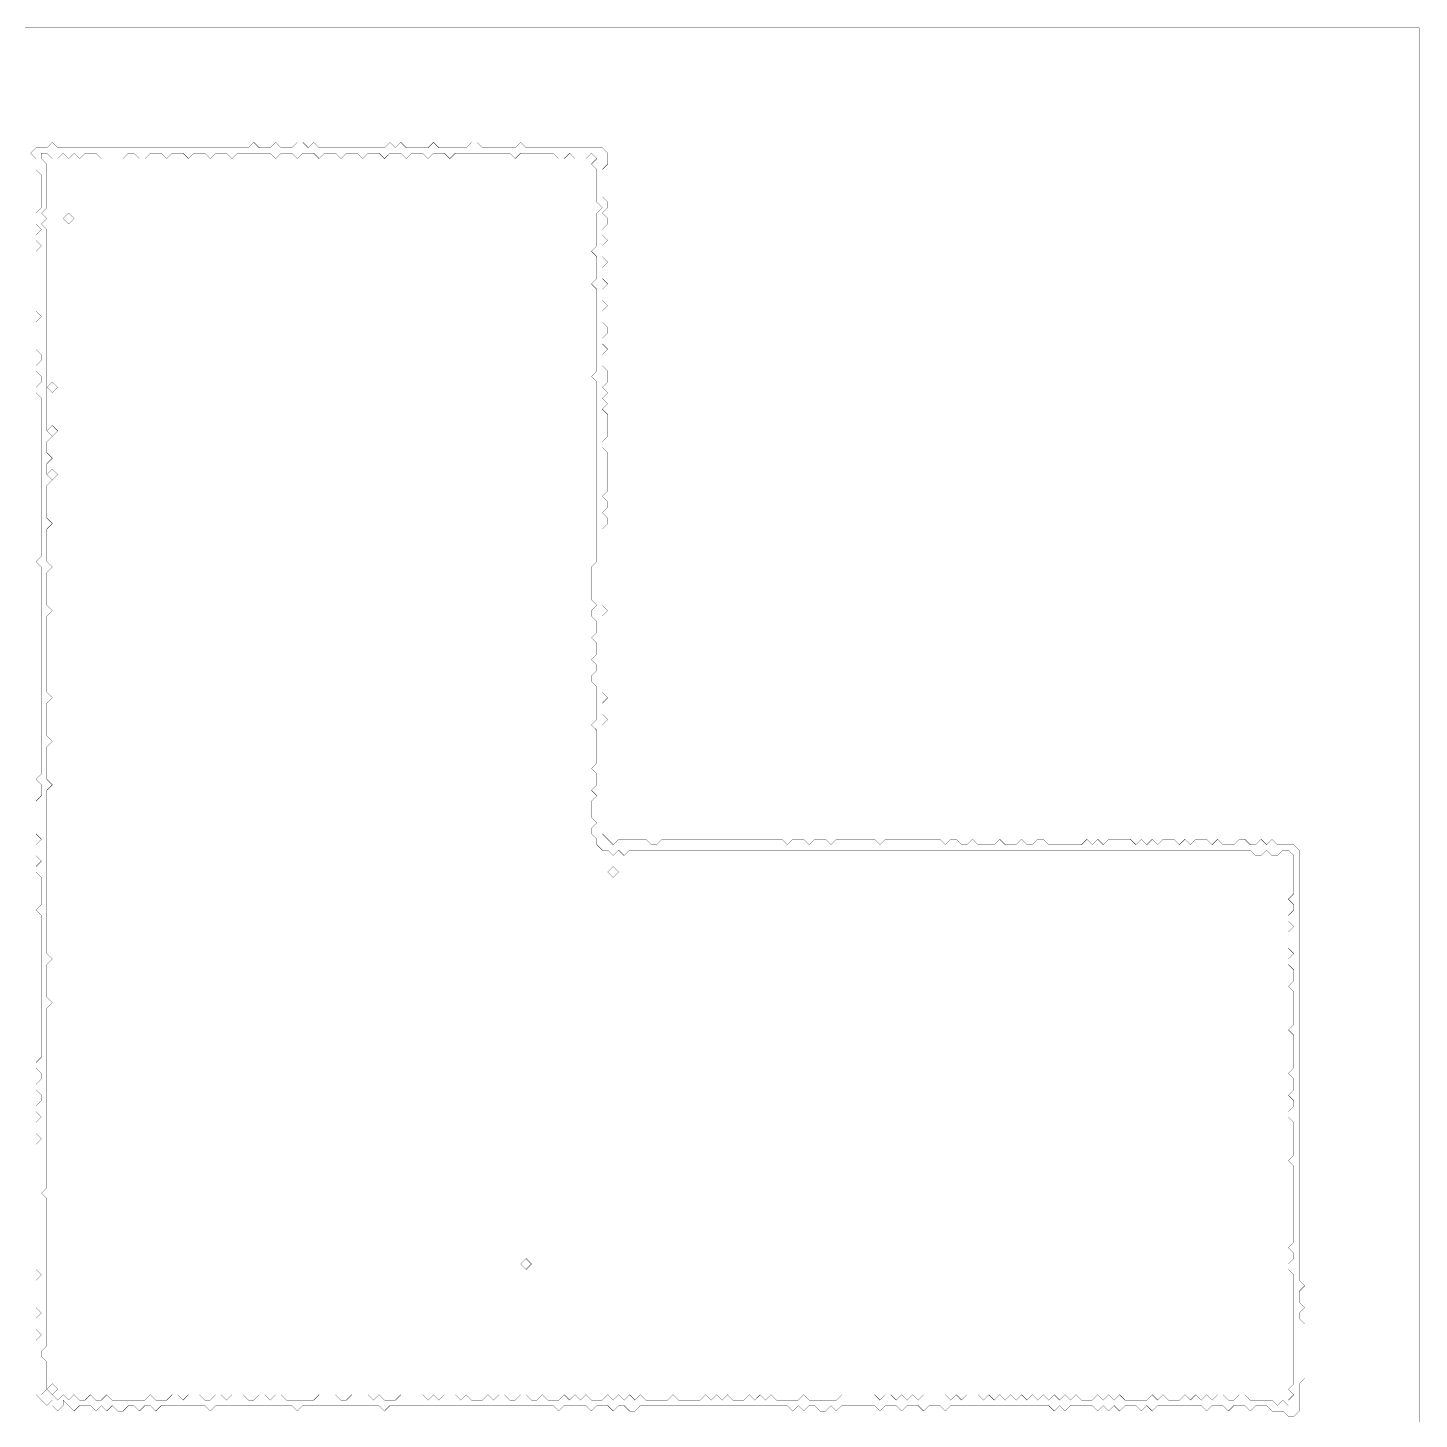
# Model space of a CAD drawing. Header units: metres. Extents: x 0 to 5161, y -5161 to 0.
# Drawn here: x 2580 to 5161, y -2580 to 0 of the extents above; entities that cross this region are included whole.
import ezdxf

# ---------------------------------------------------------------- set-up
doc = ezdxf.new("R2010")
doc.units = ezdxf.units.M
doc.layers.add('conductor', color=1, linetype='Continuous')
doc.layers.add('substrate', color=5, linetype='Continuous')

msp = doc.modelspace()

# ---------------------------------------------------------------- linework, layer by layer
at = {"layer": 'conductor', "const_width": 0.5}
for points in [[(2605.7, -232.3), (2605.7, -242.4), (2615.8, -252.5), (2615.8, -262.6), (2615.8, -272.7), (2615.8, -282.8), (2615.8, -292.9), (2615.8, -303), (2615.8, -313.1), (2615.8, -323.2), (2615.8, -333.3), (2605.7, -343.4), (2615.8, -353.5), (2605.7, -363.6), (2615.8, -373.7), (2615.8, -383.8), (2615.8, -393.9), (2615.8, -404), (2615.8, -414.1), (2615.8, -424.2), (2615.8, -434.3), (2615.8, -444.4), (2615.8, -454.5), (2615.8, -464.6), (2615.8, -474.7), (2615.8, -484.8), (2615.8, -494.9), (2615.8, -505), (2615.8, -515.1), (2615.8, -525.2), (2615.8, -535.3), (2615.8, -545.4), (2615.8, -555.5), (2615.8, -565.6), (2615.8, -575.7), (2615.8, -585.8), (2615.8, -595.9), (2615.8, -606), (2615.8, -616.1), (2615.8, -626.2), (2615.8, -636.3), (2615.8, -646.4), (2615.8, -656.5), (2615.8, -666.6), (2615.8, -676.7), (2615.8, -686.8), (2615.8, -696.9), (2615.8, -707), (2615.8, -717.1), (2615.8, -727.2), (2615.8, -737.3), (2615.8, -747.4), (2625.9, -757.5), (2615.8, -767.6), (2615.8, -777.7), (2615.8, -787.8), (2625.9, -797.9), (2615.8, -808), (2615.8, -818.1), (2615.8, -828.2), (2625.9, -838.3), (2615.8, -848.4), (2615.8, -858.5), (2615.8, -868.6), (2615.8, -878.7), (2615.8, -888.8), (2615.8, -898.9), (2615.8, -909), (2625.9, -919.1), (2615.8, -929.2), (2615.8, -939.3), (2615.8, -949.4), (2615.8, -959.5), (2615.8, -969.6), (2615.8, -979.7), (2615.8, -989.8), (2625.9, -999.9), (2615.8, -1010), (2615.8, -1020.1), (2615.8, -1030.2), (2615.8, -1040.3), (2615.8, -1050.4), (2615.8, -1060.5), (2615.8, -1070.6), (2625.9, -1080.7), (2615.8, -1090.8), (2615.8, -1100.9), (2615.8, -1111), (2615.8, -1121.1), (2615.8, -1131.2), (2615.8, -1141.3), (2615.8, -1151.4), (2615.8, -1161.5), (2615.8, -1171.6), (2615.8, -1181.7), (2615.8, -1191.8), (2615.8, -1201.9), (2615.8, -1212), (2615.8, -1222.1), (2615.8, -1232.2), (2625.9, -1242.3), (2615.8, -1252.4), (2615.8, -1262.5), (2615.8, -1272.6), (2615.8, -1282.7), (2615.8, -1292.8), (2615.8, -1302.8), (2615.8, -1312.9), (2625.9, -1323), (2615.8, -1333.1), (2615.8, -1343.2), (2615.8, -1353.3), (2615.8, -1363.4), (2615.8, -1373.5), (2615.8, -1383.6), (2615.8, -1393.7), (2625.9, -1403.8), (2615.8, -1413.9), (2615.8, -1424), (2615.8, -1434.1), (2615.8, -1444.2), (2615.8, -1454.3), (2615.8, -1464.4), (2615.8, -1474.5), (2615.8, -1484.6), (2615.8, -1494.7), (2615.8, -1504.8), (2615.8, -1514.9), (2615.8, -1525), (2615.8, -1535.1), (2615.8, -1545.2), (2615.8, -1555.3), (2615.8, -1565.4), (2615.8, -1575.5), (2615.8, -1585.6), (2615.8, -1595.7), (2615.8, -1605.8), (2615.8, -1615.9), (2615.8, -1626), (2615.8, -1636.1), (2615.8, -1646.2), (2615.8, -1656.3), (2615.8, -1666.4), (2615.8, -1676.5), (2615.8, -1686.6), (2615.8, -1696.7), (2615.8, -1706.8), (2615.8, -1716.9), (2625.9, -1727), (2615.8, -1737.1), (2615.8, -1747.2), (2615.8, -1757.3), (2615.8, -1767.4), (2615.8, -1777.5), (2615.8, -1787.6), (2615.8, -1797.7), (2625.9, -1807.8), (2615.8, -1817.9), (2615.8, -1828), (2615.8, -1838.1), (2615.8, -1848.2), (2615.8, -1858.3), (2615.8, -1868.4), (2615.8, -1878.5), (2615.8, -1888.6), (2615.8, -1898.7), (2615.8, -1908.8), (2615.8, -1918.9), (2615.8, -1929), (2615.8, -1939.1), (2615.8, -1949.2), (2615.8, -1959.3), (2615.8, -1969.4), (2615.8, -1979.5), (2615.8, -1989.6), (2615.8, -1999.7), (2615.8, -2009.8), (2615.8, -2019.9), (2615.8, -2030), (2615.8, -2040.1), (2615.8, -2050.2), (2615.8, -2060.3), (2615.8, -2070.4), (2615.8, -2080.5), (2615.8, -2090.6), (2615.8, -2100.7), (2615.8, -2110.8), (2615.8, -2120.9), (2615.8, -2131), (2615.8, -2141.1), (2615.8, -2151.2), (2605.7, -2161.3), (2615.8, -2171.4), (2615.8, -2181.5), (2615.8, -2191.6), (2615.8, -2201.7), (2615.8, -2211.8), (2615.8, -2221.9), (2615.8, -2232), (2615.8, -2242.1), (2615.8, -2252.2), (2615.8, -2262.3), (2615.8, -2272.4), (2615.8, -2282.5), (2615.8, -2292.6), (2615.8, -2302.7), (2615.8, -2312.8), (2615.8, -2322.9), (2615.8, -2333), (2615.8, -2343.1), (2615.8, -2353.2), (2615.8, -2363.3), (2615.8, -2373.4), (2615.8, -2383.5), (2615.8, -2393.6), (2615.8, -2403.7), (2615.8, -2413.8), (2615.8, -2423.9), (2615.8, -2434), (2615.8, -2444.1), (2605.7, -2454.2), (2605.7, -2464.3), (2615.8, -2474.4), (2615.8, -2484.5), (2615.8, -2494.6), (2615.8, -2504.7), (2615.8, -2514.8), (2615.8, -2524.9), (2605.7, -2535), (2615.8, -2535), (2625.9, -2535), (2636, -2545.1), (2646.1, -2535), (2656.2, -2545.1), (2666.3, -2535), (2676.4, -2545.1), (2686.5, -2545.1), (2696.6, -2535), (2706.7, -2545.1), (2716.8, -2545.1), (2726.9, -2535), (2737, -2545.1), (2747.1, -2545.1), (2757.2, -2545.1), (2767.3, -2545.1), (2777.4, -2545.1), (2787.5, -2545.1), (2797.6, -2545.1), (2807.7, -2535), (2817.8, -2545.1), (2827.9, -2545.1), (2838, -2545.1), (2848.1, -2535), (2858.2, -2535), (2868.3, -2545.1), (2878.4, -2535), (2888.5, -2535), (2898.6, -2535), (2908.7, -2545.1), (2918.8, -2545.1), (2928.9, -2535), (2939, -2535), (2949.1, -2545.1), (2959.2, -2535), (2969.3, -2535), (2979.4, -2535), (2989.5, -2545.1), (2999.6, -2545.1), (3009.7, -2535), (3019.8, -2535), (3029.9, -2545.1), (3040, -2535), (3050.1, -2535), (3060.2, -2545.1), (3070.3, -2545.1), (3080.4, -2545.1), (3090.5, -2545.1), (3100.6, -2545.1), (3110.7, -2545.1), (3120.8, -2535), (3130.9, -2535), (3141, -2535), (3151.1, -2535), (3161.2, -2545.1), (3171.3, -2545.1), (3181.4, -2535), (3191.5, -2535), (3201.6, -2535), (3211.7, -2535), (3221.8, -2545.1), (3231.9, -2535), (3242, -2545.1), (3252.1, -2545.1), (3262.2, -2545.1), (3272.3, -2535), (3282.4, -2535), (3292.5, -2535), (3302.6, -2535), (3312.7, -2535), (3322.8, -2545.1), (3332.9, -2535), (3343, -2545.1), (3353.1, -2535), (3363.2, -2535), (3373.3, -2535), (3383.4, -2545.1), (3393.5, -2535), (3403.6, -2545.1), (3413.7, -2545.1), (3423.8, -2545.1), (3433.9, -2535), (3444, -2545.1), (3454.1, -2535), (3464.2, -2535), (3474.3, -2545.1), (3484.4, -2545.1), (3494.5, -2535), (3504.6, -2535), (3514.7, -2545.1), (3524.8, -2545.1), (3534.9, -2535), (3545, -2545.1), (3555.1, -2545.1), (3565.2, -2545.1), (3575.3, -2535), (3585.4, -2545.1), (3595.5, -2535), (3605.6, -2545.1), (3615.7, -2535), (3625.8, -2545.1), (3635.9, -2545.1), (3646, -2545.1), (3656.1, -2535), (3666.2, -2545.1), (3676.3, -2535), (3686.4, -2545.1), (3696.5, -2535), (3706.6, -2545.1), (3716.7, -2535), (3726.8, -2545.1), (3736.9, -2545.1), (3747, -2545.1), (3757.1, -2545.1), (3767.2, -2545.1), (3777.3, -2535), (3787.4, -2545.1), (3797.5, -2545.1), (3807.6, -2545.1), (3817.7, -2545.1), (3827.8, -2545.1), (3837.9, -2535), (3848, -2545.1), (3858.1, -2535), (3868.2, -2545.1), (3878.2, -2535), (3888.3, -2545.1), (3898.4, -2545.1), (3908.5, -2545.1), (3918.6, -2535), (3928.7, -2545.1), (3938.8, -2535), (3948.9, -2545.1), (3959, -2535), (3969.1, -2545.1), (3979.2, -2545.1), (3989.3, -2545.1), (3999.4, -2545.1), (4009.5, -2545.1), (4019.6, -2535), (4029.7, -2545.1), (4039.8, -2545.1), (4049.9, -2545.1), (4060, -2545.1), (4070.1, -2545.1), (4080.2, -2545.1), (4090.3, -2535), (4100.4, -2535), (4110.5, -2535), (4120.6, -2535), (4130.7, -2535), (4140.8, -2535), (4150.9, -2535), (4161, -2545.1), (4171.1, -2535), (4181.2, -2535), (4191.3, -2545.1), (4201.4, -2535), (4211.5, -2545.1), (4221.6, -2535), (4231.7, -2545.1), (4241.8, -2535), (4251.9, -2535), (4262, -2535), (4272.1, -2535), (4282.2, -2535), (4292.3, -2545.1), (4302.4, -2535), (4312.5, -2545.1), (4322.6, -2535), (4332.7, -2535), (4342.8, -2535), (4352.9, -2545.1), (4363, -2535), (4373.1, -2545.1), (4383.2, -2535), (4393.3, -2545.1), (4403.4, -2535), (4413.5, -2545.1), (4423.6, -2535), (4433.7, -2545.1), (4443.8, -2535), (4453.9, -2545.1), (4464, -2535), (4474.1, -2545.1), (4484.2, -2535), (4494.3, -2545.1), (4504.4, -2535), (4514.5, -2545.1), (4524.6, -2535), (4534.7, -2545.1), (4544.8, -2545.1), (4554.9, -2545.1), (4565, -2535), (4575.1, -2545.1), (4585.2, -2535), (4595.3, -2545.1), (4605.4, -2535), (4615.5, -2545.1), (4625.6, -2545.1), (4635.7, -2545.1), (4645.8, -2545.1), (4655.9, -2545.1), (4666, -2535), (4676.1, -2545.1), (4686.2, -2535), (4696.3, -2545.1), (4706.4, -2545.1), (4716.5, -2545.1), (4726.6, -2535), (4736.7, -2545.1), (4746.8, -2535), (4756.9, -2545.1), (4767, -2535), (4777.1, -2545.1), (4787.2, -2535), (4797.3, -2535), (4807.4, -2545.1), (4817.5, -2545.1), (4827.6, -2535), (4837.7, -2535), (4847.8, -2545.1), (4857.9, -2545.1), (4868, -2545.1), (4878.1, -2545.1), (4888.2, -2545.1), (4898.3, -2555.2), (4908.4, -2545.1), (4918.5, -2555.2), (4918.5, -2545.1), (4928.6, -2535), (4918.5, -2524.9), (4928.6, -2514.8), (4928.6, -2504.7), (4928.6, -2494.6), (4928.6, -2484.5), (4928.6, -2474.4), (4928.6, -2464.3), (4928.6, -2454.2), (4928.6, -2444.1), (4928.6, -2434), (4928.6, -2423.9), (4928.6, -2413.8), (4928.6, -2403.7), (4928.6, -2393.6), (4928.6, -2383.5), (4928.6, -2373.4), (4928.6, -2363.3), (4928.6, -2353.2), (4928.6, -2343.1), (4928.6, -2333), (4928.6, -2322.9), (4928.6, -2312.8), (4918.5, -2302.7), (4918.5, -2292.6), (4928.6, -2282.5), (4928.6, -2272.4), (4918.5, -2262.3), (4928.6, -2252.2), (4928.6, -2242.1), (4928.6, -2232), (4928.6, -2221.9), (4928.6, -2211.8), (4928.6, -2201.7), (4928.6, -2191.6), (4928.6, -2181.5), (4928.6, -2171.4), (4928.6, -2161.3), (4928.6, -2151.2), (4928.6, -2141.1), (4928.6, -2131), (4928.6, -2120.9), (4928.6, -2110.8), (4918.5, -2100.7), (4928.6, -2090.6), (4928.6, -2080.5), (4928.6, -2070.4), (4928.6, -2060.3), (4928.6, -2050.2), (4928.6, -2040.1), (4928.6, -2030), (4918.5, -2019.9), (4918.5, -2009.8), (4928.6, -1999.7), (4928.6, -1989.6), (4918.5, -1979.5), (4928.6, -1969.4), (4928.6, -1959.3), (4928.6, -1949.2), (4918.5, -1939.1), (4928.6, -1929), (4928.6, -1918.9), (4928.6, -1908.8), (4928.6, -1898.7), (4928.6, -1888.6), (4928.6, -1878.5), (4928.6, -1868.4), (4918.5, -1858.3), (4928.6, -1848.2), (4928.6, -1838.1), (4928.6, -1828), (4928.6, -1817.9), (4928.6, -1807.8), (4928.6, -1797.7), (4928.6, -1787.6), (4918.5, -1777.5), (4928.6, -1767.4), (4928.6, -1757.3), (4928.6, -1747.2), (4918.5, -1737.1), (4918.5, -1727), (4928.6, -1716.9), (4918.5, -1706.8), (4918.5, -1696.7), (4918.5, -1686.6), (4918.5, -1676.5), (4928.6, -1666.4), (4918.5, -1656.3), (4918.5, -1646.2), (4928.6, -1636.1), (4928.6, -1626), (4918.5, -1615.9), (4928.6, -1605.8), (4928.6, -1595.7), (4928.6, -1585.6), (4928.6, -1575.5), (4928.6, -1565.4), (4928.6, -1555.3), (4928.6, -1545.2), (4928.6, -1535.1), (4918.5, -1525), (4908.4, -1525), (4898.3, -1535.1), (4888.2, -1535.1), (4878.1, -1525), (4868, -1535.1), (4857.9, -1535.1), (4847.8, -1525), (4837.7, -1525), (4827.6, -1525), (4817.5, -1525), (4807.4, -1525), (4797.3, -1525), (4787.2, -1525), (4777.1, -1525), (4767, -1525), (4756.9, -1525), (4746.8, -1525), (4736.7, -1525), (4726.6, -1525), (4716.5, -1525), (4706.4, -1525), (4696.3, -1525), (4686.2, -1525), (4676.1, -1525), (4666, -1525), (4655.9, -1525), (4645.8, -1525), (4635.7, -1525), (4625.6, -1525), (4615.5, -1525), (4605.4, -1525), (4595.3, -1525), (4585.2, -1525), (4575.1, -1525), (4565, -1525), (4554.9, -1525), (4544.8, -1525), (4534.7, -1525), (4524.6, -1525), (4514.5, -1525), (4504.4, -1525), (4494.3, -1525), (4484.2, -1525), (4474.1, -1525), (4464, -1525), (4453.9, -1525), (4443.8, -1525), (4433.7, -1525), (4423.6, -1525), (4413.5, -1525), (4403.4, -1525), (4393.3, -1525), (4383.2, -1525), (4373.1, -1525), (4363, -1525), (4352.9, -1525), (4342.8, -1525), (4332.7, -1525), (4322.6, -1525), (4312.5, -1525), (4302.4, -1525), (4292.3, -1525), (4282.2, -1525), (4272.1, -1525), (4262, -1525), (4251.9, -1525), (4241.8, -1525), (4231.7, -1525), (4221.6, -1525), (4211.5, -1525), (4201.4, -1525), (4191.3, -1525), (4181.2, -1525), (4171.1, -1525), (4161, -1525), (4150.9, -1525), (4140.8, -1525), (4130.7, -1525), (4120.6, -1525), (4110.5, -1525), (4100.4, -1525), (4090.3, -1525), (4080.2, -1525), (4070.1, -1525), (4060, -1525), (4049.9, -1525), (4039.8, -1525), (4029.7, -1525), (4019.6, -1525), (4009.5, -1525), (3999.4, -1525), (3989.3, -1525), (3979.2, -1525), (3969.1, -1525), (3959, -1525), (3948.9, -1525), (3938.8, -1525), (3928.7, -1525), (3918.6, -1525), (3908.5, -1525), (3898.4, -1525), (3888.3, -1525), (3878.2, -1525), (3868.2, -1525), (3858.1, -1525), (3848, -1525), (3837.9, -1525), (3827.8, -1525), (3817.7, -1525), (3807.6, -1525), (3797.5, -1525), (3787.4, -1525), (3777.3, -1525), (3767.2, -1525), (3757.1, -1525), (3747, -1525), (3736.9, -1525), (3726.8, -1525), (3716.7, -1525), (3706.6, -1525), (3696.5, -1525), (3686.4, -1535.1), (3676.3, -1525), (3666.2, -1535.1), (3656.1, -1525), (3646, -1525), (3635.9, -1514.9), (3635.9, -1504.8), (3625.8, -1494.7), (3625.8, -1484.6), (3635.9, -1474.5), (3625.8, -1464.4), (3625.8, -1454.3), (3625.8, -1444.2), (3625.8, -1434.1), (3635.9, -1424), (3625.8, -1413.9), (3635.9, -1403.8), (3635.9, -1393.7), (3635.9, -1383.6), (3625.8, -1373.5), (3635.9, -1363.4), (3635.9, -1353.3), (3635.9, -1343.2), (3635.9, -1333.1), (3635.9, -1323), (3635.9, -1312.9), (3635.9, -1302.8), (3625.8, -1292.8), (3635.9, -1282.7), (3635.9, -1272.6), (3635.9, -1262.5), (3635.9, -1252.4), (3635.9, -1242.3), (3635.9, -1232.2), (3635.9, -1222.1), (3625.8, -1212), (3625.8, -1201.9), (3635.9, -1191.8), (3635.9, -1181.7), (3625.8, -1171.6), (3635.9, -1161.5), (3635.9, -1151.4), (3635.9, -1141.3), (3625.8, -1131.2), (3635.9, -1121.1), (3635.9, -1111), (3635.9, -1100.9), (3625.8, -1090.8), (3625.8, -1080.7), (3635.9, -1070.6), (3625.8, -1060.5), (3625.8, -1050.4), (3625.8, -1040.3), (3625.8, -1030.2), (3625.8, -1020.1), (3625.8, -1010), (3625.8, -999.9), (3635.9, -989.8), (3635.9, -979.7), (3635.9, -969.6), (3635.9, -959.5), (3635.9, -949.4), (3635.9, -939.3), (3635.9, -929.2), (3635.9, -919.1), (3635.9, -909), (3635.9, -898.9), (3635.9, -888.8), (3635.9, -878.7), (3635.9, -868.6), (3635.9, -858.5), (3635.9, -848.4), (3635.9, -838.3), (3635.9, -828.2), (3635.9, -818.1), (3635.9, -808), (3635.9, -797.9), (3635.9, -787.8), (3635.9, -777.7), (3635.9, -767.6), (3635.9, -757.5), (3635.9, -747.4), (3635.9, -737.3), (3635.9, -727.2), (3635.9, -717.1), (3635.9, -707), (3635.9, -696.9), (3635.9, -686.8), (3635.9, -676.7), (3635.9, -666.6), (3635.9, -656.5), (3625.8, -646.4), (3635.9, -636.3), (3635.9, -626.2), (3635.9, -616.1), (3635.9, -606), (3635.9, -595.9), (3635.9, -585.8), (3635.9, -575.7), (3635.9, -565.6), (3635.9, -555.5), (3635.9, -545.4), (3635.9, -535.3), (3635.9, -525.2), (3635.9, -515.1), (3635.9, -505), (3635.9, -494.9), (3635.9, -484.8), (3625.8, -474.7), (3635.9, -464.6), (3635.9, -454.5), (3635.9, -444.4), (3635.9, -434.3), (3635.9, -424.2), (3625.8, -414.1), (3635.9, -404), (3635.9, -393.9), (3635.9, -383.8), (3635.9, -373.7), (3635.9, -363.6), (3635.9, -353.5), (3635.9, -343.4), (3646, -333.3), (3635.9, -323.2), (3635.9, -313.1), (3635.9, -303), (3635.9, -292.9), (3635.9, -282.8), (3635.9, -272.7), (3635.9, -262.6), (3625.8, -252.5), (3635.9, -242.4), (3625.8, -232.3), (3615.7, -242.4), (3605.6, -242.4), (3595.5, -242.4), (3585.4, -232.3), (3575.3, -242.4), (3565.2, -242.4), (3555.1, -232.3), (3545, -232.3), (3534.9, -232.3), (3524.8, -232.3), (3514.7, -232.3), (3504.6, -232.3), (3494.5, -232.3), (3484.4, -242.4), (3474.3, -232.3), (3464.2, -232.3), (3454.1, -232.3), (3444, -232.3), (3433.9, -232.3), (3423.8, -232.3), (3413.7, -232.3), (3403.6, -232.3), (3393.5, -232.3), (3383.4, -232.3), (3373.3, -232.3), (3363.2, -242.4), (3353.1, -232.3), (3343, -232.3), (3332.9, -232.3), (3322.8, -242.4), (3312.7, -232.3), (3302.6, -232.3), (3292.5, -232.3), (3282.4, -242.4), (3272.3, -232.3), (3262.2, -232.3), (3252.1, -232.3), (3242, -242.4), (3231.9, -232.3), (3221.8, -232.3), (3211.7, -232.3), (3201.6, -242.4), (3191.5, -232.3), (3181.4, -232.3), (3171.3, -232.3), (3161.2, -242.4), (3151.1, -232.3), (3141, -232.3), (3130.9, -232.3), (3120.8, -242.4), (3110.7, -232.3), (3100.6, -232.3), (3090.5, -232.3), (3080.4, -242.4), (3070.3, -232.3), (3060.2, -232.3), (3050.1, -232.3), (3040, -242.4), (3029.9, -232.3), (3019.8, -232.3), (3009.7, -232.3), (2999.6, -232.3), (2989.5, -232.3), (2979.4, -232.3), (2969.3, -232.3), (2959.2, -242.4), (2949.1, -232.3), (2939, -232.3), (2928.9, -232.3), (2918.8, -242.4), (2908.7, -232.3), (2898.6, -232.3), (2888.5, -232.3), (2878.4, -242.4), (2868.3, -232.3), (2858.2, -232.3), (2848.1, -232.3), (2838, -242.4), (2827.9, -232.3), (2817.8, -232.3), (2807.7, -232.3), (2797.6, -242.4), (2787.5, -242.4), (2777.4, -232.3), (2767.3, -232.3), (2757.2, -242.4), (2747.1, -242.4), (2737, -242.4), (2726.9, -242.4), (2716.8, -242.4), (2706.7, -232.3), (2696.6, -232.3), (2686.5, -232.3), (2676.4, -242.4), (2666.3, -232.3), (2656.2, -242.4), (2646.1, -232.3), (2636, -242.4), (2625.9, -242.4), (2615.8, -232.3)], [(2646.1, -353.5), (2656.2, -343.4), (2666.3, -353.5), (2656.2, -363.6)], [(2615.8, -666.6), (2625.9, -656.5), (2636, -666.6), (2625.9, -676.7)], [(2615.8, -747.4), (2625.9, -737.3), (2636, -747.4), (2625.9, -757.5)], [(2615.8, -828.2), (2625.9, -818.1), (2636, -828.2), (2625.9, -838.3)], [(3656.1, -1565.4), (3666.2, -1555.3), (3676.3, -1565.4), (3666.2, -1575.5)], [(3494.5, -2292.6), (3504.6, -2282.5), (3514.7, -2292.6), (3504.6, -2302.7)], [(2615.8, -2524.9), (2625.9, -2514.8), (2636, -2524.9), (2625.9, -2535)]]:
    msp.add_lwpolyline(points, close=True, dxfattribs=at)
at = {"layer": 'substrate', "const_width": 0.5}
msp.add_lwpolyline([(5160.9, -2585.5), (5160.9, -2575.4), (5160.9, -2565.3), (5160.9, -2555.2), (5160.9, -2545.1), (5160.9, -2535), (5160.9, -2524.9), (5160.9, -2514.8), (5160.9, -2504.7), (5160.9, -2494.6), (5160.9, -2484.5), (5160.9, -2474.4), (5160.9, -2464.3), (5160.9, -2454.2), (5160.9, -2444.1), (5160.9, -2434), (5160.9, -2423.9), (5160.9, -2413.8), (5160.9, -2403.7), (5160.9, -2393.6), (5160.9, -2383.5), (5160.9, -2373.4), (5160.9, -2363.3), (5160.9, -2353.2), (5160.9, -2343.1), (5160.9, -2333), (5160.9, -2322.9), (5160.9, -2312.8), (5160.9, -2302.7), (5160.9, -2292.6), (5160.9, -2282.5), (5160.9, -2272.4), (5160.9, -2262.3), (5160.9, -2252.2), (5160.9, -2242.1), (5160.9, -2232), (5160.9, -2221.9), (5160.9, -2211.8), (5160.9, -2201.7), (5160.9, -2191.6), (5160.9, -2181.5), (5160.9, -2171.4), (5160.9, -2161.3), (5160.9, -2151.2), (5160.9, -2141.1), (5160.9, -2131), (5160.9, -2120.9), (5160.9, -2110.8), (5160.9, -2100.7), (5160.9, -2090.6), (5160.9, -2080.5), (5160.9, -2070.4), (5160.9, -2060.3), (5160.9, -2050.2), (5160.9, -2040.1), (5160.9, -2030), (5160.9, -2019.9), (5160.9, -2009.8), (5160.9, -1999.7), (5160.9, -1989.6), (5160.9, -1979.5), (5160.9, -1969.4), (5160.9, -1959.3), (5160.9, -1949.2), (5160.9, -1939.1), (5160.9, -1929), (5160.9, -1918.9), (5160.9, -1908.8), (5160.9, -1898.7), (5160.9, -1888.6), (5160.9, -1878.5), (5160.9, -1868.4), (5160.9, -1858.3), (5160.9, -1848.2), (5160.9, -1838.1), (5160.9, -1828), (5160.9, -1817.9), (5160.9, -1807.8), (5160.9, -1797.7), (5160.9, -1787.6), (5160.9, -1777.5), (5160.9, -1767.4), (5160.9, -1757.3), (5160.9, -1747.2), (5160.9, -1737.1), (5160.9, -1727), (5160.9, -1716.9), (5160.9, -1706.8), (5160.9, -1696.7), (5160.9, -1686.6), (5160.9, -1676.5), (5160.9, -1666.4), (5160.9, -1656.3), (5160.9, -1646.2), (5160.9, -1636.1), (5160.9, -1626), (5160.9, -1615.9), (5160.9, -1605.8), (5160.9, -1595.7), (5160.9, -1585.6), (5160.9, -1575.5), (5160.9, -1565.4), (5160.9, -1555.3), (5160.9, -1545.2), (5160.9, -1535.1), (5160.9, -1525), (5160.9, -1514.9), (5160.9, -1504.8), (5160.9, -1494.7), (5160.9, -1484.6), (5160.9, -1474.5), (5160.9, -1464.4), (5160.9, -1454.3), (5160.9, -1444.2), (5160.9, -1434.1), (5160.9, -1424), (5160.9, -1413.9), (5160.9, -1403.8), (5160.9, -1393.7), (5160.9, -1383.6), (5160.9, -1373.5), (5160.9, -1363.4), (5160.9, -1353.3), (5160.9, -1343.2), (5160.9, -1333.1), (5160.9, -1323), (5160.9, -1312.9), (5160.9, -1302.8), (5160.9, -1292.8), (5160.9, -1282.7), (5160.9, -1272.6), (5160.9, -1262.5), (5160.9, -1252.4), (5160.9, -1242.3), (5160.9, -1232.2), (5160.9, -1222.1), (5160.9, -1212), (5160.9, -1201.9), (5160.9, -1191.8), (5160.9, -1181.7), (5160.9, -1171.6), (5160.9, -1161.5), (5160.9, -1151.4), (5160.9, -1141.3), (5160.9, -1131.2), (5160.9, -1121.1), (5160.9, -1111), (5160.9, -1100.9), (5160.9, -1090.8), (5160.9, -1080.7), (5160.9, -1070.6), (5160.9, -1060.5), (5160.9, -1050.4), (5160.9, -1040.3), (5160.9, -1030.2), (5160.9, -1020.1), (5160.9, -1010), (5160.9, -999.9), (5160.9, -989.8), (5160.9, -979.7), (5160.9, -969.6), (5160.9, -959.5), (5160.9, -949.4), (5160.9, -939.3), (5160.9, -929.2), (5160.9, -919.1), (5160.9, -909), (5160.9, -898.9), (5160.9, -888.8), (5160.9, -878.7), (5160.9, -868.6), (5160.9, -858.5), (5160.9, -848.4), (5160.9, -838.3), (5160.9, -828.2), (5160.9, -818.1), (5160.9, -808), (5160.9, -797.9), (5160.9, -787.8), (5160.9, -777.7), (5160.9, -767.6), (5160.9, -757.5), (5160.9, -747.4), (5160.9, -737.3), (5160.9, -727.2), (5160.9, -717.1), (5160.9, -707), (5160.9, -696.9), (5160.9, -686.8), (5160.9, -676.7), (5160.9, -666.6), (5160.9, -656.5), (5160.9, -646.4), (5160.9, -636.3), (5160.9, -626.2), (5160.9, -616.1), (5160.9, -606), (5160.9, -595.9), (5160.9, -585.8), (5160.9, -575.7), (5160.9, -565.6), (5160.9, -555.5), (5160.9, -545.4), (5160.9, -535.3), (5160.9, -525.2), (5160.9, -515.1), (5160.9, -505), (5160.9, -494.9), (5160.9, -484.8), (5160.9, -474.7), (5160.9, -464.6), (5160.9, -454.5), (5160.9, -444.4), (5160.9, -434.3), (5160.9, -424.2), (5160.9, -414.1), (5160.9, -404), (5160.9, -393.9), (5160.9, -383.8), (5160.9, -373.7), (5160.9, -363.6), (5160.9, -353.5), (5160.9, -343.4), (5160.9, -333.3), (5160.9, -323.2), (5160.9, -313.1), (5160.9, -303), (5160.9, -292.9), (5160.9, -282.8), (5160.9, -272.7), (5160.9, -262.6), (5160.9, -252.5), (5160.9, -242.4), (5160.9, -232.3), (5160.9, -222.2), (5160.9, -212.1), (5160.9, -202), (5160.9, -191.9), (5160.9, -181.8), (5160.9, -171.7), (5160.9, -161.6), (5160.9, -151.5), (5160.9, -141.4), (5160.9, -131.3), (5160.9, -121.2), (5160.9, -111.1), (5160.9, -101), (5160.9, -90.9), (5160.9, -80.8), (5160.9, -70.7), (5160.9, -60.6), (5160.9, -50.5), (5160.9, -40.4), (5160.9, -30.3), (5160.9, -20.2), (5160.9, -10.1), (5160.9, 0), (5150.8, 0), (5140.7, 0), (5130.6, 0), (5120.5, 0), (5110.4, 0), (5100.3, 0), (5090.2, 0), (5080.1, 0), (5070, 0), (5059.9, 0), (5049.8, 0), (5039.7, 0), (5029.6, 0), (5019.5, 0), (5009.4, 0), (4999.3, 0), (4989.2, 0), (4979.1, 0), (4969, 0), (4958.9, 0), (4948.8, 0), (4938.7, 0), (4928.6, 0), (4918.5, 0), (4908.4, 0), (4898.3, 0), (4888.2, 0), (4878.1, 0), (4868, 0), (4857.9, 0), (4847.8, 0), (4837.7, 0), (4827.6, 0), (4817.5, 0), (4807.4, 0), (4797.3, 0), (4787.2, 0), (4777.1, 0), (4767, 0), (4756.9, 0), (4746.8, 0), (4736.7, 0), (4726.6, 0), (4716.5, 0), (4706.4, 0), (4696.3, 0), (4686.2, 0), (4676.1, 0), (4666, 0), (4655.9, 0), (4645.8, 0), (4635.7, 0), (4625.6, 0), (4615.5, 0), (4605.4, 0), (4595.3, 0), (4585.2, 0), (4575.1, 0), (4565, 0), (4554.9, 0), (4544.8, 0), (4534.7, 0), (4524.6, 0), (4514.5, 0), (4504.4, 0), (4494.3, 0), (4484.2, 0), (4474.1, 0), (4464, 0), (4453.9, 0), (4443.8, 0), (4433.7, 0), (4423.6, 0), (4413.5, 0), (4403.4, 0), (4393.3, 0), (4383.2, 0), (4373.1, 0), (4363, 0), (4352.9, 0), (4342.8, 0), (4332.7, 0), (4322.6, 0), (4312.5, 0), (4302.4, 0), (4292.3, 0), (4282.2, 0), (4272.1, 0), (4262, 0), (4251.9, 0), (4241.8, 0), (4231.7, 0), (4221.6, 0), (4211.5, 0), (4201.4, 0), (4191.3, 0), (4181.2, 0), (4171.1, 0), (4161, 0), (4150.9, 0), (4140.8, 0), (4130.7, 0), (4120.6, 0), (4110.5, 0), (4100.4, 0), (4090.3, 0), (4080.2, 0), (4070.1, 0), (4060, 0), (4049.9, 0), (4039.8, 0), (4029.7, 0), (4019.6, 0), (4009.5, 0), (3999.4, 0), (3989.3, 0), (3979.2, 0), (3969.1, 0), (3959, 0), (3948.9, 0), (3938.8, 0), (3928.7, 0), (3918.6, 0), (3908.5, 0), (3898.4, 0), (3888.3, 0), (3878.2, 0), (3868.2, 0), (3858.1, 0), (3848, 0), (3837.9, 0), (3827.8, 0), (3817.7, 0), (3807.6, 0), (3797.5, 0), (3787.4, 0), (3777.3, 0), (3767.2, 0), (3757.1, 0), (3747, 0), (3736.9, 0), (3726.8, 0), (3716.7, 0), (3706.6, 0), (3696.5, 0), (3686.4, 0), (3676.3, 0), (3666.2, 0), (3656.1, 0), (3646, 0), (3635.9, 0), (3625.8, 0), (3615.7, 0), (3605.6, 0), (3595.5, 0), (3585.4, 0), (3575.3, 0), (3565.2, 0), (3555.1, 0), (3545, 0), (3534.9, 0), (3524.8, 0), (3514.7, 0), (3504.6, 0), (3494.5, 0), (3484.4, 0), (3474.3, 0), (3464.2, 0), (3454.1, 0), (3444, 0), (3433.9, 0), (3423.8, 0), (3413.7, 0), (3403.6, 0), (3393.5, 0), (3383.4, 0), (3373.3, 0), (3363.2, 0), (3353.1, 0), (3343, 0), (3332.9, 0), (3322.8, 0), (3312.7, 0), (3302.6, 0), (3292.5, 0), (3282.4, 0), (3272.3, 0), (3262.2, 0), (3252.1, 0), (3242, 0), (3231.9, 0), (3221.8, 0), (3211.7, 0), (3201.6, 0), (3191.5, 0), (3181.4, 0), (3171.3, 0), (3161.2, 0), (3151.1, 0), (3141, 0), (3130.9, 0), (3120.8, 0), (3110.7, 0), (3100.6, 0), (3090.5, 0), (3080.4, 0), (3070.3, 0), (3060.2, 0), (3050.1, 0), (3040, 0), (3029.9, 0), (3019.8, 0), (3009.7, 0), (2999.6, 0), (2989.5, 0), (2979.4, 0), (2969.3, 0), (2959.2, 0), (2949.1, 0), (2939, 0), (2928.9, 0), (2918.8, 0), (2908.7, 0), (2898.6, 0), (2888.5, 0), (2878.4, 0), (2868.3, 0), (2858.2, 0), (2848.1, 0), (2838, 0), (2827.9, 0), (2817.8, 0), (2807.7, 0), (2797.6, 0), (2787.5, 0), (2777.4, 0), (2767.3, 0), (2757.2, 0), (2747.1, 0), (2737, 0), (2726.9, 0), (2716.8, 0), (2706.7, 0), (2696.6, 0), (2686.5, 0), (2676.4, 0), (2666.3, 0), (2656.2, 0), (2646.1, 0), (2636, 0), (2625.9, 0), (2615.8, 0), (2605.7, 0), (2595.6, 0), (2585.5, 0), (2575.4, 0)], dxfattribs=at)
for points in [[(2615.8, -222.2), (2625.9, -212.1), (2636, -222.2), (2646.1, -222.2), (2656.2, -222.2), (2666.3, -222.2), (2676.4, -222.2), (2686.5, -222.2), (2696.6, -222.2), (2706.7, -222.2), (2716.8, -222.2), (2726.9, -222.2), (2737, -222.2), (2747.1, -222.2), (2757.2, -222.2), (2767.3, -222.2), (2777.4, -222.2), (2787.5, -222.2), (2797.6, -222.2), (2807.7, -222.2), (2817.8, -222.2), (2827.9, -222.2), (2838, -222.2), (2848.1, -222.2), (2858.2, -222.2), (2868.3, -222.2), (2878.4, -222.2), (2888.5, -222.2), (2898.6, -222.2), (2908.7, -222.2), (2918.8, -222.2), (2928.9, -222.2), (2939, -222.2), (2949.1, -222.2), (2959.2, -222.2), (2969.3, -222.2), (2979.4, -222.2), (2989.5, -222.2), (2999.6, -212.1), (3009.7, -222.2), (3019.8, -222.2), (3029.9, -222.2), (3040, -212.1), (3050.1, -222.2), (3060.2, -222.2), (3070.3, -222.2), (3080.4, -212.1), (3090.5, -212.1), (3100.6, -222.2), (3110.7, -212.1), (3120.8, -222.2), (3130.9, -222.2), (3141, -222.2), (3151.1, -222.2), (3161.2, -222.2), (3171.3, -222.2), (3181.4, -222.2), (3191.5, -222.2), (3201.6, -222.2), (3211.7, -222.2), (3221.8, -222.2), (3231.9, -222.2), (3242, -222.2), (3252.1, -212.1), (3262.2, -222.2), (3272.3, -212.1), (3282.4, -222.2), (3292.5, -222.2), (3302.6, -222.2), (3312.7, -222.2), (3322.8, -222.2), (3332.9, -212.1), (3343, -222.2), (3353.1, -222.2), (3363.2, -222.2), (3373.3, -222.2), (3383.4, -222.2), (3393.5, -222.2), (3403.6, -212.1), (3413.7, -212.1), (3423.8, -222.2), (3433.9, -222.2), (3444, -222.2), (3454.1, -222.2), (3464.2, -222.2), (3474.3, -222.2), (3484.4, -222.2), (3494.5, -212.1), (3504.6, -222.2), (3514.7, -222.2), (3524.8, -222.2), (3534.9, -222.2), (3545, -222.2), (3555.1, -222.2), (3565.2, -222.2), (3575.3, -222.2), (3585.4, -222.2), (3595.5, -222.2), (3605.6, -222.2), (3615.7, -222.2), (3625.8, -222.2), (3635.9, -222.2), (3646, -222.2), (3656.1, -232.3), (3656.1, -242.4), (3656.1, -252.5), (3646, -262.6), (3646, -272.7), (3646, -282.8), (3646, -292.9), (3646, -303), (3646, -313.1), (3656.1, -323.2), (3656.1, -333.3), (3646, -343.4), (3656.1, -353.5), (3656.1, -363.6), (3646, -373.7), (3646, -383.8), (3656.1, -393.9), (3646, -404), (3646, -414.1), (3646, -424.2), (3656.1, -434.3), (3646, -444.4), (3646, -454.5), (3646, -464.6), (3656.1, -474.7), (3646, -484.8), (3646, -494.9), (3646, -505), (3656.1, -515.1), (3646, -525.2), (3646, -535.3), (3646, -545.4), (3656.1, -555.5), (3656.1, -565.6), (3646, -575.7), (3646, -585.8), (3656.1, -595.9), (3646, -606), (3646, -616.1), (3646, -626.2), (3656.1, -636.3), (3656.1, -646.4), (3656.1, -656.5), (3646, -666.6), (3656.1, -676.7), (3646, -686.8), (3656.1, -696.9), (3646, -707), (3656.1, -717.1), (3656.1, -727.2), (3656.1, -737.3), (3656.1, -747.4), (3656.1, -757.5), (3646, -767.6), (3646, -777.7), (3656.1, -787.8), (3656.1, -797.9), (3656.1, -808), (3656.1, -818.1), (3656.1, -828.2), (3656.1, -838.3), (3656.1, -848.4), (3656.1, -858.5), (3646, -868.6), (3656.1, -878.7), (3656.1, -888.8), (3646, -898.9), (3656.1, -909), (3656.1, -919.1), (3646, -929.2), (3646, -939.3), (3646, -949.4), (3646, -959.5), (3646, -969.6), (3646, -979.7), (3646, -989.8), (3646, -999.9), (3646, -1010), (3646, -1020.1), (3646, -1030.2), (3646, -1040.3), (3646, -1050.4), (3646, -1060.5), (3646, -1070.6), (3656.1, -1080.7), (3646, -1090.8), (3646, -1100.9), (3646, -1111), (3646, -1121.1), (3646, -1131.2), (3646, -1141.3), (3646, -1151.4), (3646, -1161.5), (3646, -1171.6), (3646, -1181.7), (3646, -1191.8), (3646, -1201.9), (3646, -1212), (3646, -1222.1), (3646, -1232.2), (3656.1, -1242.3), (3646, -1252.4), (3646, -1262.5), (3646, -1272.6), (3656.1, -1282.7), (3646, -1292.8), (3646, -1302.8), (3646, -1312.9), (3646, -1323), (3646, -1333.1), (3646, -1343.2), (3646, -1353.3), (3646, -1363.4), (3646, -1373.5), (3646, -1383.6), (3646, -1393.7), (3646, -1403.8), (3646, -1413.9), (3646, -1424), (3646, -1434.1), (3646, -1444.2), (3646, -1454.3), (3646, -1464.4), (3646, -1474.5), (3646, -1484.6), (3646, -1494.7), (3656.1, -1504.8), (3666.2, -1514.9), (3676.3, -1504.8), (3686.4, -1504.8), (3696.5, -1504.8), (3706.6, -1504.8), (3716.7, -1504.8), (3726.8, -1504.8), (3736.9, -1514.9), (3747, -1514.9), (3757.1, -1504.8), (3767.2, -1504.8), (3777.3, -1504.8), (3787.4, -1504.8), (3797.5, -1504.8), (3807.6, -1504.8), (3817.7, -1504.8), (3827.8, -1504.8), (3837.9, -1504.8), (3848, -1504.8), (3858.1, -1504.8), (3868.2, -1504.8), (3878.2, -1504.8), (3888.3, -1504.8), (3898.4, -1504.8), (3908.5, -1504.8), (3918.6, -1504.8), (3928.7, -1504.8), (3938.8, -1504.8), (3948.9, -1504.8), (3959, -1504.8), (3969.1, -1504.8), (3979.2, -1504.8), (3989.3, -1514.9), (3999.4, -1504.8), (4009.5, -1504.8), (4019.6, -1504.8), (4029.7, -1514.9), (4039.8, -1504.8), (4049.9, -1504.8), (4060, -1504.8), (4070.1, -1514.9), (4080.2, -1504.8), (4090.3, -1504.8), (4100.4, -1504.8), (4110.5, -1504.8), (4120.6, -1504.8), (4130.7, -1504.8), (4140.8, -1504.8), (4150.9, -1504.8), (4161, -1514.9), (4171.1, -1504.8), (4181.2, -1504.8), (4191.3, -1504.8), (4201.4, -1504.8), (4211.5, -1504.8), (4221.6, -1504.8), (4231.7, -1504.8), (4241.8, -1504.8), (4251.9, -1504.8), (4262, -1504.8), (4272.1, -1504.8), (4282.2, -1514.9), (4292.3, -1504.8), (4302.4, -1504.8), (4312.5, -1514.9), (4322.6, -1514.9), (4332.7, -1504.8), (4342.8, -1514.9), (4352.9, -1514.9), (4363, -1514.9), (4373.1, -1514.9), (4383.2, -1504.8), (4393.3, -1514.9), (4403.4, -1514.9), (4413.5, -1514.9), (4423.6, -1504.8), (4433.7, -1514.9), (4443.8, -1514.9), (4453.9, -1504.8), (4464, -1504.8), (4474.1, -1514.9), (4484.2, -1514.9), (4494.3, -1514.9), (4504.4, -1514.9), (4514.5, -1514.9), (4524.6, -1514.9), (4534.7, -1514.9), (4544.8, -1504.8), (4554.9, -1514.9), (4565, -1504.8), (4575.1, -1514.9), (4585.2, -1504.8), (4595.3, -1504.8), (4605.4, -1504.8), (4615.5, -1504.8), (4625.6, -1504.8), (4635.7, -1514.9), (4645.8, -1504.8), (4655.9, -1514.9), (4666, -1504.8), (4676.1, -1514.9), (4686.2, -1504.8), (4696.3, -1504.8), (4706.4, -1504.8), (4716.5, -1514.9), (4726.6, -1504.8), (4736.7, -1514.9), (4746.8, -1504.8), (4756.9, -1504.8), (4767, -1504.8), (4777.1, -1514.9), (4787.2, -1504.8), (4797.3, -1514.9), (4807.4, -1514.9), (4817.5, -1514.9), (4827.6, -1504.8), (4837.7, -1504.8), (4847.8, -1514.9), (4857.9, -1514.9), (4868, -1504.8), (4878.1, -1514.9), (4888.2, -1504.8), (4898.3, -1514.9), (4908.4, -1514.9), (4918.5, -1514.9), (4928.6, -1514.9), (4938.7, -1525), (4938.7, -1535.1), (4938.7, -1545.2), (4938.7, -1555.3), (4938.7, -1565.4), (4938.7, -1575.5), (4938.7, -1585.6), (4938.7, -1595.7), (4938.7, -1605.8), (4938.7, -1615.9), (4938.7, -1626), (4938.7, -1636.1), (4938.7, -1646.2), (4938.7, -1656.3), (4938.7, -1666.4), (4938.7, -1676.5), (4938.7, -1686.6), (4938.7, -1696.7), (4938.7, -1706.8), (4938.7, -1716.9), (4938.7, -1727), (4938.7, -1737.1), (4938.7, -1747.2), (4938.7, -1757.3), (4938.7, -1767.4), (4938.7, -1777.5), (4938.7, -1787.6), (4938.7, -1797.7), (4938.7, -1807.8), (4938.7, -1817.9), (4938.7, -1828), (4938.7, -1838.1), (4938.7, -1848.2), (4938.7, -1858.3), (4938.7, -1868.4), (4938.7, -1878.5), (4938.7, -1888.6), (4938.7, -1898.7), (4938.7, -1908.8), (4938.7, -1918.9), (4938.7, -1929), (4938.7, -1939.1), (4938.7, -1949.2), (4938.7, -1959.3), (4938.7, -1969.4), (4938.7, -1979.5), (4938.7, -1989.6), (4938.7, -1999.7), (4938.7, -2009.8), (4938.7, -2019.9), (4938.7, -2030), (4938.7, -2040.1), (4938.7, -2050.2), (4938.7, -2060.3), (4938.7, -2070.4), (4938.7, -2080.5), (4938.7, -2090.6), (4938.7, -2100.7), (4938.7, -2110.8), (4938.7, -2120.9), (4938.7, -2131), (4938.7, -2141.1), (4938.7, -2151.2), (4938.7, -2161.3), (4938.7, -2171.4), (4938.7, -2181.5), (4938.7, -2191.6), (4938.7, -2201.7), (4938.7, -2211.8), (4938.7, -2221.9), (4938.7, -2232), (4938.7, -2242.1), (4938.7, -2252.2), (4938.7, -2262.3), (4938.7, -2272.4), (4938.7, -2282.5), (4938.7, -2292.6), (4938.7, -2302.7), (4938.7, -2312.8), (4938.7, -2322.9), (4948.8, -2333), (4938.7, -2343.1), (4938.7, -2353.2), (4938.7, -2363.3), (4948.8, -2373.4), (4938.7, -2383.5), (4938.7, -2393.6), (4948.8, -2403.7), (4948.8, -2413.8), (4948.8, -2423.9), (4948.8, -2434), (4948.8, -2444.1), (4948.8, -2454.2), (4948.8, -2464.3), (4948.8, -2474.4), (4948.8, -2484.5), (4948.8, -2494.6), (4948.8, -2504.7), (4938.7, -2514.8), (4938.7, -2524.9), (4938.7, -2535), (4938.7, -2545.1), (4938.7, -2555.2), (4938.7, -2565.3), (4928.6, -2575.4), (4918.5, -2575.4), (4908.4, -2565.3), (4898.3, -2565.3), (4888.2, -2565.3), (4878.1, -2555.2), (4868, -2555.2), (4857.9, -2555.2), (4847.8, -2565.3), (4837.7, -2555.2), (4827.6, -2555.2), (4817.5, -2555.2), (4807.4, -2565.3), (4797.3, -2555.2), (4787.2, -2555.2), (4777.1, -2555.2), (4767, -2565.3), (4756.9, -2555.2), (4746.8, -2555.2), (4736.7, -2555.2), (4726.6, -2555.2), (4716.5, -2555.2), (4706.4, -2555.2), (4696.3, -2555.2), (4686.2, -2555.2), (4676.1, -2555.2), (4666, -2565.3), (4655.9, -2555.2), (4645.8, -2565.3), (4635.7, -2555.2), (4625.6, -2555.2), (4615.5, -2555.2), (4605.4, -2565.3), (4595.3, -2555.2), (4585.2, -2565.3), (4575.1, -2555.2), (4565, -2565.3), (4554.9, -2555.2), (4544.8, -2555.2), (4534.7, -2555.2), (4524.6, -2555.2), (4514.5, -2555.2), (4504.4, -2565.3), (4494.3, -2555.2), (4484.2, -2565.3), (4474.1, -2555.2), (4464, -2555.2), (4453.9, -2555.2), (4443.8, -2555.2), (4433.7, -2555.2), (4423.6, -2555.2), (4413.5, -2555.2), (4403.4, -2555.2), (4393.3, -2555.2), (4383.2, -2555.2), (4373.1, -2555.2), (4363, -2555.2), (4352.9, -2555.2), (4342.8, -2555.2), (4332.7, -2555.2), (4322.6, -2555.2), (4312.5, -2555.2), (4302.4, -2555.2), (4292.3, -2555.2), (4282.2, -2565.3), (4272.1, -2555.2), (4262, -2555.2), (4251.9, -2555.2), (4241.8, -2565.3), (4231.7, -2555.2), (4221.6, -2555.2), (4211.5, -2555.2), (4201.4, -2565.3), (4191.3, -2555.2), (4181.2, -2555.2), (4171.1, -2555.2), (4161, -2565.3), (4150.9, -2555.2), (4140.8, -2555.2), (4130.7, -2555.2), (4120.6, -2555.2), (4110.5, -2555.2), (4100.4, -2555.2), (4090.3, -2555.2), (4080.2, -2565.3), (4070.1, -2555.2), (4060, -2565.3), (4049.9, -2565.3), (4039.8, -2555.2), (4029.7, -2555.2), (4019.6, -2565.3), (4009.5, -2555.2), (3999.4, -2565.3), (3989.3, -2555.2), (3979.2, -2555.2), (3969.1, -2555.2), (3959, -2555.2), (3948.9, -2555.2), (3938.8, -2555.2), (3928.7, -2555.2), (3918.6, -2555.2), (3908.5, -2555.2), (3898.4, -2555.2), (3888.3, -2555.2), (3878.2, -2555.2), (3868.2, -2555.2), (3858.1, -2555.2), (3848, -2555.2), (3837.9, -2555.2), (3827.8, -2555.2), (3817.7, -2555.2), (3807.6, -2555.2), (3797.5, -2555.2), (3787.4, -2555.2), (3777.3, -2555.2), (3767.2, -2555.2), (3757.1, -2555.2), (3747, -2555.2), (3736.9, -2555.2), (3726.8, -2555.2), (3716.7, -2555.2), (3706.6, -2565.3), (3696.5, -2565.3), (3686.4, -2555.2), (3676.3, -2555.2), (3666.2, -2565.3), (3656.1, -2555.2), (3646, -2555.2), (3635.9, -2555.2), (3625.8, -2565.3), (3615.7, -2555.2), (3605.6, -2555.2), (3595.5, -2555.2), (3585.4, -2555.2), (3575.3, -2555.2), (3565.2, -2565.3), (3555.1, -2555.2), (3545, -2555.2), (3534.9, -2555.2), (3524.8, -2555.2), (3514.7, -2555.2), (3504.6, -2555.2), (3494.5, -2555.2), (3484.4, -2555.2), (3474.3, -2555.2), (3464.2, -2555.2), (3454.1, -2555.2), (3444, -2555.2), (3433.9, -2555.2), (3423.8, -2555.2), (3413.7, -2555.2), (3403.6, -2555.2), (3393.5, -2555.2), (3383.4, -2555.2), (3373.3, -2555.2), (3363.2, -2555.2), (3353.1, -2555.2), (3343, -2555.2), (3332.9, -2555.2), (3322.8, -2555.2), (3312.7, -2555.2), (3302.6, -2555.2), (3292.5, -2555.2), (3282.4, -2555.2), (3272.3, -2555.2), (3262.2, -2555.2), (3252.1, -2555.2), (3242, -2565.3), (3231.9, -2555.2), (3221.8, -2555.2), (3211.7, -2555.2), (3201.6, -2555.2), (3191.5, -2555.2), (3181.4, -2555.2), (3171.3, -2555.2), (3161.2, -2555.2), (3151.1, -2555.2), (3141, -2555.2), (3130.9, -2555.2), (3120.8, -2555.2), (3110.7, -2555.2), (3100.6, -2555.2), (3090.5, -2555.2), (3080.4, -2565.3), (3070.3, -2555.2), (3060.2, -2555.2), (3050.1, -2555.2), (3040, -2555.2), (3029.9, -2555.2), (3019.8, -2555.2), (3009.7, -2555.2), (2999.6, -2555.2), (2989.5, -2555.2), (2979.4, -2555.2), (2969.3, -2555.2), (2959.2, -2555.2), (2949.1, -2555.2), (2939, -2555.2), (2928.9, -2555.2), (2918.8, -2565.3), (2908.7, -2555.2), (2898.6, -2555.2), (2888.5, -2555.2), (2878.4, -2555.2), (2868.3, -2555.2), (2858.2, -2555.2), (2848.1, -2555.2), (2838, -2555.2), (2827.9, -2555.2), (2817.8, -2565.3), (2807.7, -2555.2), (2797.6, -2555.2), (2787.5, -2565.3), (2777.4, -2555.2), (2767.3, -2555.2), (2757.2, -2565.3), (2747.1, -2565.3), (2737, -2555.2), (2726.9, -2565.3), (2716.8, -2555.2), (2706.7, -2565.3), (2696.6, -2555.2), (2686.5, -2555.2), (2676.4, -2555.2), (2666.3, -2565.3), (2656.2, -2555.2), (2646.1, -2545.1), (2646.1, -2555.2), (2636, -2565.3), (2625.9, -2555.2), (2625.9, -2545.1), (2615.8, -2555.2), (2605.7, -2545.1), (2595.6, -2535), (2595.6, -2524.9), (2595.6, -2514.8), (2595.6, -2504.7), (2595.6, -2494.6), (2595.6, -2484.5), (2595.6, -2474.4), (2595.6, -2464.3), (2595.6, -2454.2), (2595.6, -2444.1), (2595.6, -2434), (2605.7, -2423.9), (2595.6, -2413.8), (2595.6, -2403.7), (2595.6, -2393.6), (2605.7, -2383.5), (2595.6, -2373.4), (2595.6, -2363.3), (2595.6, -2353.2), (2595.6, -2343.1), (2595.6, -2333), (2595.6, -2322.9), (2605.7, -2312.8), (2595.6, -2302.7), (2595.6, -2292.6), (2595.6, -2282.5), (2595.6, -2272.4), (2595.6, -2262.3), (2595.6, -2252.2), (2595.6, -2242.1), (2595.6, -2232), (2595.6, -2221.9), (2595.6, -2211.8), (2595.6, -2201.7), (2595.6, -2191.6), (2595.6, -2181.5), (2595.6, -2171.4), (2595.6, -2161.3), (2595.6, -2151.2), (2595.6, -2141.1), (2595.6, -2131), (2595.6, -2120.9), (2595.6, -2110.8), (2595.6, -2100.7), (2595.6, -2090.6), (2595.6, -2080.5), (2595.6, -2070.4), (2605.7, -2060.3), (2595.6, -2050.2), (2595.6, -2040.1), (2595.6, -2030), (2605.7, -2019.9), (2595.6, -2009.8), (2595.6, -1999.7), (2605.7, -1989.6), (2605.7, -1979.5), (2595.6, -1969.4), (2595.6, -1959.3), (2605.7, -1949.2), (2605.7, -1939.1), (2595.6, -1929), (2595.6, -1918.9), (2605.7, -1908.8), (2605.7, -1898.7), (2605.7, -1888.6), (2605.7, -1878.5), (2605.7, -1868.4), (2605.7, -1858.3), (2605.7, -1848.2), (2605.7, -1838.1), (2605.7, -1828), (2605.7, -1817.9), (2605.7, -1807.8), (2605.7, -1797.7), (2605.7, -1787.6), (2605.7, -1777.5), (2605.7, -1767.4), (2605.7, -1757.3), (2605.7, -1747.2), (2605.7, -1737.1), (2605.7, -1727), (2605.7, -1716.9), (2605.7, -1706.8), (2605.7, -1696.7), (2605.7, -1686.6), (2605.7, -1676.5), (2605.7, -1666.4), (2605.7, -1656.3), (2605.7, -1646.2), (2595.6, -1636.1), (2605.7, -1626), (2605.7, -1615.9), (2605.7, -1605.8), (2605.7, -1595.7), (2605.7, -1585.6), (2605.7, -1575.5), (2595.6, -1565.4), (2595.6, -1555.3), (2605.7, -1545.2), (2595.6, -1535.1), (2595.6, -1525), (2595.6, -1514.9), (2605.7, -1504.8), (2595.6, -1494.7), (2595.6, -1484.6), (2595.6, -1474.5), (2595.6, -1464.4), (2595.6, -1454.3), (2595.6, -1444.2), (2595.6, -1434.1), (2605.7, -1424), (2605.7, -1413.9), (2605.7, -1403.8), (2595.6, -1393.7), (2605.7, -1383.6), (2605.7, -1373.5), (2605.7, -1363.4), (2605.7, -1353.3), (2605.7, -1343.2), (2605.7, -1333.1), (2605.7, -1323), (2605.7, -1312.9), (2605.7, -1302.8), (2605.7, -1292.8), (2605.7, -1282.7), (2605.7, -1272.6), (2605.7, -1262.5), (2605.7, -1252.4), (2605.7, -1242.3), (2605.7, -1232.2), (2605.7, -1222.1), (2605.7, -1212), (2605.7, -1201.9), (2605.7, -1191.8), (2605.7, -1181.7), (2605.7, -1171.6), (2605.7, -1161.5), (2605.7, -1151.4), (2605.7, -1141.3), (2605.7, -1131.2), (2605.7, -1121.1), (2605.7, -1111), (2605.7, -1100.9), (2605.7, -1090.8), (2605.7, -1080.7), (2605.7, -1070.6), (2605.7, -1060.5), (2605.7, -1050.4), (2605.7, -1040.3), (2605.7, -1030.2), (2605.7, -1020.1), (2605.7, -1010), (2605.7, -999.9), (2595.6, -989.8), (2605.7, -979.7), (2605.7, -969.6), (2605.7, -959.5), (2605.7, -949.4), (2605.7, -939.3), (2605.7, -929.2), (2605.7, -919.1), (2605.7, -909), (2605.7, -898.9), (2605.7, -888.8), (2605.7, -878.7), (2605.7, -868.6), (2605.7, -858.5), (2605.7, -848.4), (2605.7, -838.3), (2605.7, -828.2), (2605.7, -818.1), (2605.7, -808), (2605.7, -797.9), (2605.7, -787.8), (2605.7, -777.7), (2605.7, -767.6), (2605.7, -757.5), (2605.7, -747.4), (2605.7, -737.3), (2605.7, -727.2), (2605.7, -717.1), (2605.7, -707), (2605.7, -696.9), (2605.7, -686.8), (2595.6, -676.7), (2595.6, -666.6), (2605.7, -656.5), (2605.7, -646.4), (2595.6, -636.3), (2595.6, -626.2), (2605.7, -616.1), (2605.7, -606), (2595.6, -595.9), (2595.6, -585.8), (2595.6, -575.7), (2595.6, -565.6), (2595.6, -555.5), (2595.6, -545.4), (2605.7, -535.3), (2595.6, -525.2), (2595.6, -515.1), (2595.6, -505), (2595.6, -494.9), (2595.6, -484.8), (2595.6, -474.7), (2595.6, -464.6), (2595.6, -454.5), (2595.6, -444.4), (2595.6, -434.3), (2595.6, -424.2), (2595.6, -414.1), (2605.7, -404), (2595.6, -393.9), (2595.6, -383.8), (2605.7, -373.7), (2595.6, -363.6), (2595.6, -353.5), (2595.6, -343.4), (2605.7, -333.3), (2605.7, -323.2), (2605.7, -313.1), (2605.7, -303), (2605.7, -292.9), (2605.7, -282.8), (2605.7, -272.7), (2595.6, -262.6), (2595.6, -252.5), (2595.6, -242.4), (2585.5, -232.3), (2595.6, -222.2), (2605.7, -222.2)], [(3504.6, -2292.6)]]:
    msp.add_lwpolyline(points, close=True, dxfattribs=at)

doc.saveas('drawing.dxf')
